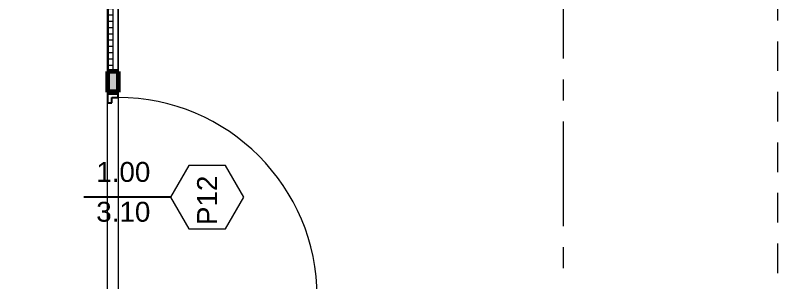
# Model space of a CAD drawing. Header units: inches. Extents: x -19 to 5698, y -728 to 92.
# Drawn here: x 139.93 to 143.583, y 31.842 to 33.118 of the extents above; entities that cross this region are included whole.
import ezdxf

# ---------------------------------------------------------------- set-up
doc = ezdxf.new("R2010")
doc.units = ezdxf.units.IN
doc.header["$MEASUREMENT"] = 0
doc.set_wipeout_variables(frame=1)
for name, pattern in [('Hidden Line', [0.195611, 0.141111, -0.0545]), ('Punto & Raya', [0.65, 0.5, -0.075, 0, -0.075]), ('Wipeout_Contour', [1, 0, -1])]:
    doc.linetypes.add(name, pattern=pattern)
doc.layers.get('0').update_dxf_attribs({"color": 61})
for name, color, linetype in [('02 _ ARQ _ ALB _ Muros Interiores', 7, 'Continuous'), ('02 _ ARQ _ ZON _ Espacio.3D', 7, 'Continuous'), ('08 _ STR _ EXT _ 09 Vigas', 251, 'Continuous'), ('Acabado - Muros', 7, 'Continuous'), ('Marcador - Secciones', 7, 'Continuous'), ('Notas - Etiquetas', 7, 'Continuous')]:
    doc.layers.add(name, color=color, linetype=linetype)
doc.styles.add('Estilo_Generado_4', font='swisse.ttf')
doc.dimstyles.new('Estilo_Generado__8', dxfattribs={"dimtxt": 0.18, "dimasz": 0.0912, "dimexe": 0.18, "dimexo": 0.0625, "dimgap": 0, "dimtad": 0, "dimtih": 1, "dimtoh": 1, "dimdec": 4, "dimzin": 0, "dimdsep": 46, "dimcen": 0.09, "dimadec": 0, "dimazin": 0, "dimtfac": 1, "dimtdec": 4, "dimtmove": 0, "dimatfit": 3, "dimldrblk": 'ARROWHEAD_5', "dimfxl": 1, "dimtolj": 1, "dimtzin": 0, "dimarcsym": 0})

# ---------------------------------------------------------------- blocks, each defined once
blk = doc.blocks.new('ARROWHEAD_5')
at = {"linetype": 'Continuous', "lineweight": 0}
blk.add_hatch(color=0, dxfattribs=at).paths.add_polyline_path([(-1, 0.2679), (0, 0), (-1, -0.2679)])
at = {"color": 0, "linetype": 'Continuous', "lineweight": 0}
blk.add_line((0, 0), (-1, 0), dxfattribs=at)

msp = doc.modelspace()

# ---------------------------------------------------------------- linework, layer by layer
at = {"layer": '02 _ ARQ _ ALB _ Muros Interiores', "color": 7, "linetype": 'Continuous', "lineweight": 80}
msp.add_line((140.37, 32.7503), (140.42, 32.7503), dxfattribs=at)
msp.add_line((140.37, 32.7503), (140.42, 32.7503), dxfattribs=at)
msp.add_line((140.37, 32.7503), (140.42, 32.7503), dxfattribs=at)
at = {"layer": '02 _ ARQ _ ALB _ Muros Interiores', "color": 165, "linetype": 'Continuous', "lineweight": 25}
for p, q in [((140.42, 32.7503), (140.37, 32.7503)), ((140.37, 32.7503), (140.37, 32.7003)), ((140.42, 32.7253), (140.42, 32.7503)), ((140.37, 32.7003), (140.39, 32.7003)), ((140.39, 32.7003), (140.39, 32.7253)), ((140.39, 32.7253), (140.42, 32.7253))]:
    msp.add_line(p, q, dxfattribs=at)
at = {"layer": '02 _ ARQ _ ALB _ Muros Interiores', "color": 152, "linetype": 'Continuous', "lineweight": 25}
msp.add_line((140.67, 32.2501), (140.2575, 32.2501), dxfattribs=at)
at = {"layer": '02 _ ARQ _ ALB _ Muros Interiores', "color": 251, "linetype": 'Continuous', "lineweight": 13, "flags": 128}
msp.add_lwpolyline([(141.02, 32.2501), (140.9325, 32.4017), (140.7575, 32.4017), (140.67, 32.2501), (140.7575, 32.0986), (140.9325, 32.0986)], close=True, dxfattribs=at)
at = {"layer": '02 _ ARQ _ ALB _ Muros Interiores', "color": 165, "linetype": 'Continuous', "lineweight": 15}
msp.add_arc((140.42, 31.775), 0.9503, 0, 90, dxfattribs=at)
at = {"layer": '02 _ ARQ _ ZON _ Espacio.3D', "color": 254, "linetype": 'Continuous', "lineweight": 0, "flags": 128}
msp.add_lwpolyline([(136.57, 31), (137.07, 31), (137.07, 29.75), (140.37, 29.75), (140.3701, 39), (140.37, 39), (140.37, 39.9003), (137.07, 39.9003), (137.07, 39), (136.57, 39)], dxfattribs=at)
msp.add_lwpolyline([(140.42, 39.75), (140.42, 32.7833), (140.42, 32.7833), (140.42, 31.7003), (140.42, 29.75), (143.07, 29.75), (143.07, 29.85), (143.07, 30.2), (143.57, 30.2), (143.57, 30.7), (144.07, 30.7), (144.07, 29.85), (145.27, 29.85), (145.27, 35.0505), (143.9201, 35.0505), (143.9201, 35.2005), (143.92, 35.2005), (143.92, 39), (143.57, 39), (143.57, 39.4), (143.17, 39.4), (143.17, 39.75)], close=True, dxfattribs=at)
at = {"layer": '08 _ STR _ EXT _ 09 Vigas', "color": 251, "linetype": 'Hidden Line', "lineweight": 13, "true_color": 0x636466}
msp.add_line((143.57, 30.2), (143.57, 39.4), dxfattribs=at)
at = {"layer": 'Acabado - Muros', "color": 7, "linetype": 'Continuous', "lineweight": 60}
msp.add_line((140.42, 32.7503), (140.37, 32.7503), dxfattribs=at)
at = {"layer": 'Marcador - Secciones', "color": 251, "linetype": 'Punto & Raya', "lineweight": 13, "true_color": 0x636466}
msp.add_line((142.5454, 46.2111), (142.5454, 0.9472), dxfattribs=at)

# ---------------------------------------------------------------- texts
at = {"layer": '02 _ ARQ _ ALB _ Muros Interiores', "color": 5, "lineweight": 25, "char_height": 0.095, "attachment_point": 7, "style": 'Estilo_Generado_4'}
for s, insert in [('\\A1;{\\pql;\\pt0;\\fSwis721 Ex BT|b0|i0|c0|p34;1.00\\fSwis721 Ex BT|b0|i0|c0|p34;\\A1{\\H.66x;\\S^  ;}\\fSwis721 Ex BT|b0|i0|c0|p34;\\fSwis721 Ex BT|b0|i0|c0|p34;}', (140.316, 32.2952)), ('\\A1;{\\pql;\\pt0;\\fSwis721 Ex BT|b0|i0|c0|p34;3.10\\fSwis721 Ex BT|b0|i0|c0|p34;\\A1{\\H.66x;\\S^  ;}\\fSwis721 Ex BT|b0|i0|c0|p34;\\fSwis721 Ex BT|b0|i0|c0|p34;}', (140.316, 32.1052))]:
    msp.add_mtext(s, dxfattribs=dict(at, insert=insert))
at = {"layer": '02 _ ARQ _ ALB _ Muros Interiores', "color": 5, "lineweight": 25, "insert": (140.8925, 32.1168), "char_height": 0.095, "attachment_point": 7, "rotation": 90, "style": 'Estilo_Generado_4'}
msp.add_mtext('\\A1;{\\pql;\\pt0;\\fSwis721 Ex BT|b0|i0|c0|p34;P12\\fSwis721 Ex BT|b0|i0|c0|p34;\\fSwis721 Ex BT|b0|i0|c0|p34;\\fSwis721 Ex BT|b0|i0|c0|p34;}', dxfattribs=at)

# ---------------------------------------------------------------- next in the draw order: wipeouts: each hides what was drawn before it
at = {"color": 254, "linetype": 'Wipeout_Contour', "lineweight": 0, "ltscale": 3410.450685}
msp.add_wipeout([(140.37, 32.8503), (140.42, 32.8503), (140.42, 34.1433), (140.37, 34.1433)], dxfattribs=at).dxf.layer = 'Acabado - Muros'

# ---------------------------------------------------------------- next in the draw order: linework, layer by layer
at = {"layer": 'Acabado - Muros', "color": 7, "linetype": 'Continuous', "lineweight": 60}
msp.add_line((140.42, 32.8503), (140.42, 32.7503), dxfattribs=at)
at = {"layer": 'Acabado - Muros', "color": 251, "linetype": 'Continuous', "lineweight": 13, "flags": 128}
for points in [[(140.37, 32.8503), (140.37, 34.1433)], [(140.42, 32.8503), (140.42, 34.1433)]]:
    msp.add_lwpolyline(points, dxfattribs=at)

# ---------------------------------------------------------------- next in the draw order: wipeouts: each hides what was drawn before it
at = {"color": 254, "linetype": 'Wipeout_Contour', "lineweight": 0, "ltscale": 3410.410717}
msp.add_wipeout([(140.375, 34.1433), (140.375, 32.8503), (140.395, 32.8503), (140.395, 34.1433)], dxfattribs=at).dxf.layer = 'Acabado - Muros'

# ---------------------------------------------------------------- next in the draw order: hatches: boundary and pattern name
at = {"layer": 'Acabado - Muros', "linetype": 'Continuous', "lineweight": 0}
h = msp.add_hatch(dxfattribs=at)
h.set_pattern_fill('CONTRACHAPADO_0002', color=254, style=0, pattern_type=2)
h.set_pattern_definition([(0, (92.500015, 6e-09), (0, 0.030000001), [])])
h.paths.add_polyline_path([(140.375, 34.1433), (140.375, 32.8503), (140.395, 32.8503), (140.395, 34.1433)])
msp.add_hatch(color=254, dxfattribs=at).paths.add_polyline_path([(140.37, 32.8503), (140.37, 32.7503), (140.42, 32.7503), (140.42, 32.8503)])

# ---------------------------------------------------------------- next in the draw order: linework, layer by layer
at = {"layer": 'Acabado - Muros', "color": 7, "linetype": 'Continuous', "lineweight": 60}
for p, q in [((140.37, 32.8503), (140.37, 32.7503)), ((140.42, 32.8503), (140.37, 32.8503))]:
    msp.add_line(p, q, dxfattribs=at)
at = {"layer": 'Acabado - Muros', "color": 7, "linetype": 'Continuous', "lineweight": 13, "flags": 128}
msp.add_lwpolyline([(140.375, 34.1433), (140.395, 34.1433), (140.395, 32.8503), (140.375, 32.8503)], close=True, dxfattribs=at)

# ---------------------------------------------------------------- next in the draw order: leaders
at = {"layer": 'Notas - Etiquetas', "color": 144, "linetype": 'Continuous', "lineweight": 13, "annotation_type": 0, "has_hookline": 1, "hookline_direction": 1, "text_width": 1.9482, "horizontal_direction": (0, 1, 0)}
msp.add_leader([(140.385, 36.3251), (140.6153, 36.104), (140.6153, 33.8518)], dimstyle='Estilo_Generado__8', dxfattribs=at)

doc.saveas('drawing.dxf')
